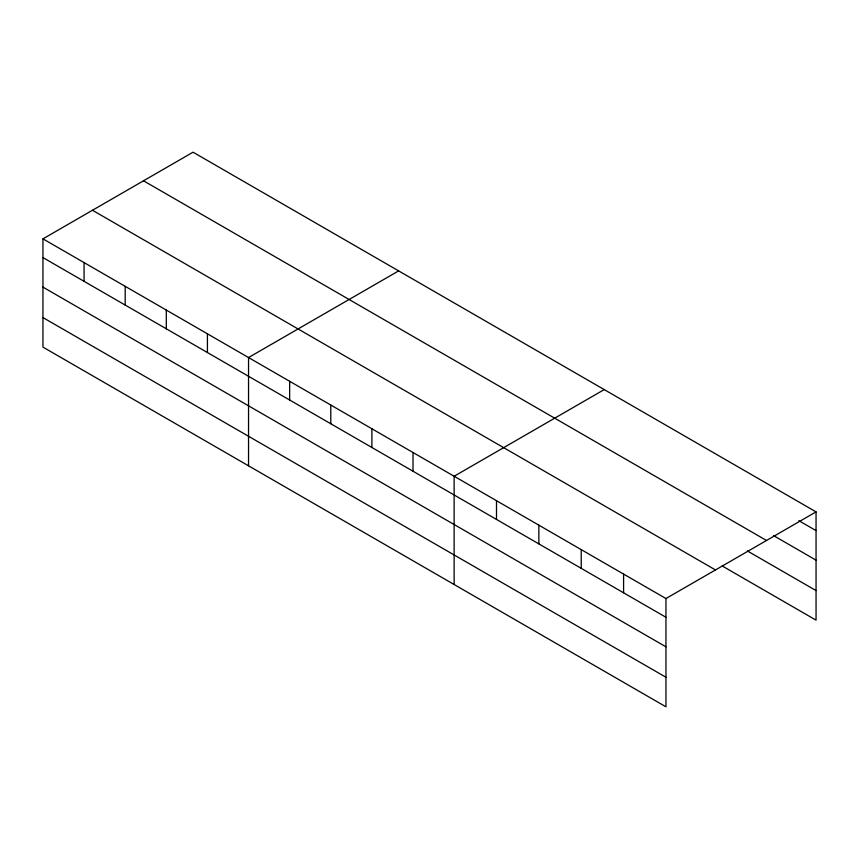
<?xml version="1.0" encoding="UTF-8"?>
<svg xmlns="http://www.w3.org/2000/svg" width="859" height="859" viewBox="0 0 859 859"><rect width="100%" height="100%" fill="white"/><g stroke="black" fill="none" stroke-linecap="round" stroke-linejoin="round"><path stroke-width="1.29" d="M665.95 646.816L665.95 598.54L42.95 238.856L42.95 347.111L665.95 706.807L665.95 646.816L42.95 287.121M722.161 565.941L816.05 620.144L816.05 511.889L193.05 152.193L42.95 238.856M398.64 270.896L248.541 357.548L248.541 465.814M604.231 389.589L454.132 476.251L454.132 584.507M665.95 598.54L816.05 511.889M798.87 520.694L816.05 530.604M773.691 535.694L816.05 560.154M143.517 180.798L766.518 540.483M747.351 550.941L816.05 590.595M92.482 210.262L715.483 569.946M42.95 257.582L665.95 617.267M42.95 317.572L665.95 677.257M623.591 574.08L623.591 592.807M581.221 549.62L581.221 568.347M538.861 525.16L538.861 543.887M496.502 500.711L496.502 519.427M413.018 452.51L413.018 471.237M371.893 428.77L371.893 447.496M330.779 405.029L330.779 423.755M289.655 381.289L289.655 400.015M207.427 333.807L207.427 352.534M166.302 310.067L166.302 328.793M125.189 286.337L125.189 305.052M84.064 262.596L84.064 281.312"/></g></svg>
